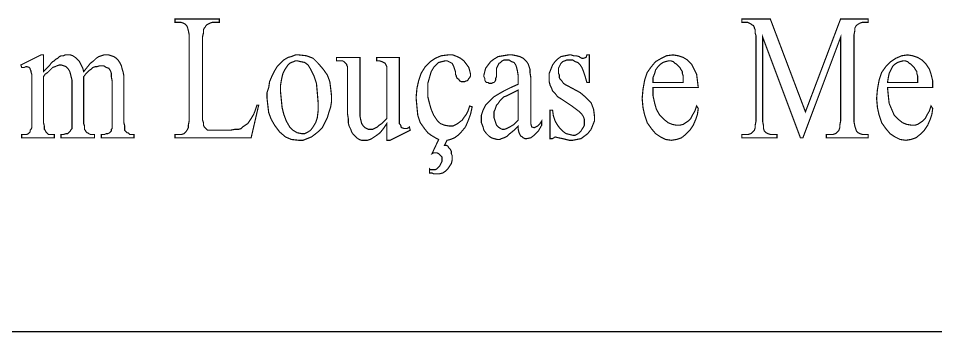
# Model space of a CAD drawing. Extents: x -6398 to -2198, y -3137 to 2803.
# Drawn here: x -5094.8 to -4763.6, y -2411.7 to -2298.6 of the extents above; entities that cross this region are included whole.
import ezdxf

# ---------------------------------------------------------------- set-up
doc = ezdxf.new("R2010")
doc.units = 0
doc.header["$LTSCALE"] = 45
doc.header["$MEASUREMENT"] = 0
doc.layers.add('FINA', color=7, linetype='CONTINUOUS')

msp = doc.modelspace()

# ---------------------------------------------------------------- linework, layer by layer
at = {"layer": 'FINA'}
msp.add_line((-6042.344, -2411.75), (-2298.344, -2411.75), dxfattribs=at)
at = {"layer": 'FINA', "const_width": 0.42}
for points in [[(-5008.663, -2329.936), (-5009.268, -2331.75), (-5009.873, -2333.262), (-5010.78, -2334.773), (-5011.384, -2335.681), (-5011.989, -2336.587), (-5012.896, -2337.192), (-5013.803, -2337.797), (-5014.407, -2338.402), (-5015.315, -2338.704), (-5016.826, -2338.704), (-5018.338, -2339.006), (-5020.152, -2339.006), (-5022.873, -2339.006), (-5024.384, -2339.006), (-5025.594, -2339.006), (-5026.501, -2339.006), (-5026.803, -2338.704), (-5027.71, -2337.797), (-5028.012, -2337.192), (-5028.012, -2336.285), (-5028.315, -2335.378), (-5028.315, -2334.169), (-5028.315, -2306.96), (-5028.315, -2305.146), (-5028.012, -2303.937), (-5028.012, -2302.727), (-5027.71, -2302.123), (-5027.408, -2301.82), (-5027.105, -2301.216), (-5026.803, -2300.913), (-5026.198, -2300.611), (-5025.594, -2300.309), (-5024.687, -2300.006), (-5023.477, -2300.006), (-5022.268, -2300.006), (-5022.268, -2298.797), (-5038.291, -2298.797), (-5038.291, -2300.006), (-5037.082, -2300.006), (-5036.175, -2300.006), (-5035.268, -2300.309), (-5034.664, -2300.611), (-5034.059, -2301.216), (-5033.756, -2301.82), (-5033.454, -2303.029), (-5033.152, -2304.541), (-5033.152, -2306.355), (-5033.152, -2334.169), (-5033.152, -2335.681), (-5033.454, -2337.192), (-5033.454, -2338.099), (-5033.756, -2338.704), (-5034.361, -2339.611), (-5034.966, -2340.215), (-5035.873, -2340.517), (-5037.082, -2340.517), (-5038.291, -2340.517), (-5038.291, -2341.727), (-5010.78, -2341.727), (-5008.059, -2329.936), (-5008.663, -2329.936)], [(-4812.455, -2341.727), (-4811.548, -2341.727), (-4797.944, -2305.448), (-4797.944, -2334.169), (-4797.944, -2335.681), (-4798.246, -2337.192), (-4798.246, -2338.099), (-4798.548, -2339.006), (-4799.153, -2339.611), (-4799.757, -2340.215), (-4800.664, -2340.517), (-4801.874, -2340.517), (-4803.083, -2340.517), (-4803.083, -2341.727), (-4787.967, -2341.727), (-4787.967, -2340.517), (-4789.176, -2340.517), (-4790.083, -2340.517), (-4790.99, -2340.215), (-4791.595, -2339.913), (-4792.199, -2339.308), (-4792.501, -2338.402), (-4792.804, -2337.494), (-4793.107, -2335.983), (-4793.107, -2334.169), (-4793.107, -2306.355), (-4793.107, -2304.541), (-4792.804, -2303.029), (-4792.804, -2302.123), (-4792.501, -2301.518), (-4791.897, -2300.913), (-4790.99, -2300.309), (-4790.083, -2300.006), (-4789.176, -2300.006), (-4787.967, -2300.006), (-4787.967, -2298.797), (-4797.944, -2298.797), (-4810.641, -2332.355), (-4823.339, -2298.797), (-4833.618, -2298.797), (-4833.618, -2300.006), (-4832.409, -2300.006), (-4831.502, -2300.006), (-4830.897, -2300.309), (-4830.292, -2300.611), (-4829.99, -2300.913), (-4829.385, -2301.216), (-4829.083, -2301.82), (-4829.083, -2302.123), (-4828.781, -2302.727), (-4828.781, -2303.937), (-4828.479, -2304.843), (-4828.479, -2306.355), (-4828.479, -2334.169), (-4828.479, -2335.681), (-4828.781, -2337.192), (-4828.781, -2338.099), (-4829.083, -2339.006), (-4829.687, -2339.611), (-4830.292, -2340.215), (-4831.199, -2340.517), (-4832.106, -2340.517), (-4833.618, -2340.517), (-4833.618, -2341.727), (-4820.92, -2341.727), (-4820.92, -2340.517), (-4822.432, -2340.517), (-4823.339, -2340.517), (-4824.246, -2340.215), (-4824.85, -2339.913), (-4825.455, -2339.308), (-4825.757, -2338.402), (-4825.757, -2337.494), (-4826.06, -2335.983), (-4826.06, -2334.169), (-4826.06, -2305.448), (-4812.455, -2341.727)], [(-5085.756, -2317.843), (-5085.756, -2311.797), (-5086.663, -2311.797), (-5093.919, -2315.424), (-5093.616, -2316.332), (-5093.011, -2316.332), (-5092.709, -2316.332), (-5092.105, -2316.029), (-5091.803, -2316.029), (-5090.896, -2316.332), (-5090.593, -2316.634), (-5090.593, -2316.936), (-5090.291, -2317.541), (-5090.291, -2317.843), (-5089.988, -2318.75), (-5089.988, -2319.959), (-5089.988, -2321.774), (-5089.988, -2323.89), (-5089.988, -2335.076), (-5089.988, -2336.285), (-5089.988, -2337.494), (-5089.988, -2338.099), (-5090.291, -2338.704), (-5090.593, -2339.006), (-5090.593, -2339.611), (-5090.896, -2339.913), (-5091.198, -2340.215), (-5091.803, -2340.517), (-5092.105, -2340.517), (-5092.709, -2340.517), (-5093.616, -2340.517), (-5093.616, -2341.727), (-5081.826, -2341.727), (-5081.826, -2340.517), (-5082.733, -2340.517), (-5083.337, -2340.517), (-5083.942, -2340.517), (-5084.244, -2340.215), (-5084.547, -2339.913), (-5084.849, -2339.611), (-5085.151, -2339.006), (-5085.454, -2338.704), (-5085.454, -2338.402), (-5085.454, -2337.494), (-5085.756, -2336.285), (-5085.756, -2335.076), (-5085.756, -2319.657), (-5085.151, -2318.75), (-5084.244, -2318.146), (-5083.337, -2317.239), (-5082.431, -2316.332), (-5081.524, -2316.029), (-5080.919, -2315.727), (-5080.012, -2315.424), (-5079.407, -2315.424), (-5078.5, -2315.727), (-5077.593, -2316.029), (-5076.989, -2316.634), (-5076.384, -2317.541), (-5076.082, -2318.448), (-5075.779, -2319.657), (-5075.477, -2320.867), (-5075.477, -2322.68), (-5075.477, -2335.076), (-5075.477, -2336.285), (-5075.477, -2337.192), (-5075.477, -2337.797), (-5075.477, -2338.402), (-5075.779, -2338.704), (-5076.082, -2339.308), (-5076.384, -2339.611), (-5076.687, -2339.913), (-5076.989, -2340.215), (-5077.593, -2340.215), (-5078.5, -2340.517), (-5079.407, -2340.517), (-5079.407, -2341.727), (-5067.314, -2341.727), (-5067.314, -2340.517), (-5068.221, -2340.517), (-5068.826, -2340.517), (-5069.431, -2340.215), (-5069.733, -2339.913), (-5070.035, -2339.913), (-5070.338, -2339.611), (-5070.64, -2339.006), (-5070.942, -2338.704), (-5070.942, -2338.402), (-5070.942, -2337.494), (-5071.244, -2336.587), (-5071.244, -2335.076), (-5071.244, -2321.169), (-5071.244, -2319.959), (-5071.244, -2319.657), (-5070.338, -2318.448), (-5069.431, -2317.541), (-5068.524, -2316.936), (-5067.919, -2316.332), (-5067.012, -2316.029), (-5066.407, -2316.029), (-5065.5, -2315.727), (-5064.896, -2315.727), (-5063.989, -2315.727), (-5063.082, -2316.332), (-5062.175, -2316.634), (-5061.57, -2317.541), (-5061.268, -2318.448), (-5061.268, -2319.657), (-5060.966, -2321.169), (-5060.966, -2322.68), (-5060.966, -2335.076), (-5060.966, -2336.285), (-5060.966, -2337.192), (-5060.966, -2337.797), (-5060.966, -2338.402), (-5061.268, -2338.704), (-5061.268, -2339.308), (-5061.57, -2339.611), (-5061.873, -2339.913), (-5062.477, -2340.215), (-5063.082, -2340.215), (-5063.686, -2340.517), (-5064.291, -2340.517), (-5064.896, -2340.517), (-5064.896, -2341.727), (-5053.105, -2341.727), (-5053.105, -2340.517), (-5054.012, -2340.517), (-5054.617, -2340.517), (-5054.919, -2340.215), (-5055.221, -2339.913), (-5055.524, -2339.913), (-5055.826, -2339.611), (-5056.128, -2339.308), (-5056.431, -2339.006), (-5056.431, -2338.402), (-5056.431, -2337.494), (-5056.733, -2336.285), (-5056.733, -2335.076), (-5056.733, -2322.68), (-5056.733, -2320.867), (-5056.733, -2319.355), (-5057.036, -2317.843), (-5057.338, -2316.936), (-5057.64, -2315.727), (-5058.244, -2314.518), (-5058.849, -2313.611), (-5059.454, -2313.006), (-5060.361, -2312.401), (-5061.268, -2312.099), (-5062.175, -2311.797), (-5063.082, -2311.797), (-5063.989, -2311.797), (-5064.896, -2312.099), (-5065.803, -2312.401), (-5066.709, -2313.006), (-5067.617, -2313.913), (-5068.826, -2314.82), (-5070.035, -2316.332), (-5071.244, -2317.843), (-5071.547, -2316.634), (-5072.152, -2315.424), (-5072.756, -2314.216), (-5073.663, -2313.309), (-5074.268, -2312.704), (-5075.175, -2312.099), (-5076.082, -2311.797), (-5077.291, -2311.797), (-5077.896, -2311.797), (-5078.5, -2312.099), (-5079.407, -2312.099), (-5080.012, -2312.401), (-5080.616, -2313.006), (-5081.221, -2313.309), (-5081.826, -2313.913), (-5082.431, -2314.216), (-5083.035, -2314.82), (-5083.64, -2315.727), (-5084.547, -2316.634), (-5085.756, -2317.843)], [(-4993.547, -2311.797), (-4994.756, -2311.797), (-4996.268, -2312.401), (-4997.477, -2312.704), (-4998.989, -2313.611), (-5000.199, -2314.82), (-5001.408, -2316.029), (-5002.314, -2317.541), (-5003.222, -2319.355), (-5004.128, -2321.471), (-5004.431, -2323.587), (-5005.036, -2325.401), (-5005.036, -2327.517), (-5004.733, -2330.239), (-5004.431, -2332.657), (-5003.524, -2335.076), (-5002.314, -2337.192), (-5000.501, -2339.611), (-4998.384, -2341.425), (-4996.268, -2342.331), (-4993.547, -2342.634), (-4992.036, -2342.634), (-4990.524, -2342.029), (-4989.012, -2341.425), (-4987.804, -2340.517), (-4986.292, -2339.308), (-4985.082, -2338.099), (-4984.175, -2336.285), (-4983.269, -2334.471), (-4982.664, -2332.355), (-4982.059, -2330.541), (-4981.757, -2328.727), (-4981.757, -2326.611), (-4982.059, -2323.89), (-4982.361, -2321.471), (-4983.269, -2319.053), (-4984.78, -2316.936), (-4986.594, -2314.82), (-4988.408, -2313.006), (-4990.826, -2312.099), (-4993.547, -2311.797)], [(-4940.036, -2342.634), (-4938.827, -2342.331), (-4937.315, -2341.727), (-4936.106, -2340.82), (-4934.896, -2339.611), (-4933.384, -2337.797), (-4932.478, -2335.681), (-4931.571, -2333.262), (-4930.966, -2330.541), (-4931.873, -2330.239), (-4932.478, -2332.053), (-4933.082, -2333.262), (-4933.989, -2334.471), (-4934.594, -2335.378), (-4935.804, -2336.285), (-4936.711, -2336.89), (-4937.919, -2337.494), (-4939.129, -2337.494), (-4940.943, -2337.192), (-4942.454, -2336.587), (-4943.664, -2335.378), (-4944.873, -2333.564), (-4945.78, -2331.448), (-4946.385, -2329.332), (-4946.989, -2326.913), (-4946.989, -2324.494), (-4946.989, -2322.076), (-4946.385, -2319.959), (-4945.78, -2317.843), (-4944.873, -2316.332), (-4943.966, -2315.424), (-4943.059, -2314.518), (-4941.85, -2314.216), (-4940.641, -2313.913), (-4940.036, -2313.913), (-4939.431, -2314.216), (-4938.827, -2314.518), (-4938.222, -2314.82), (-4937.919, -2315.424), (-4937.617, -2316.029), (-4937.315, -2316.936), (-4937.013, -2317.843), (-4937.013, -2318.75), (-4936.711, -2319.355), (-4936.711, -2319.657), (-4936.408, -2320.262), (-4935.804, -2320.564), (-4935.501, -2321.169), (-4934.896, -2321.471), (-4933.989, -2321.471), (-4933.687, -2321.471), (-4933.082, -2321.169), (-4932.78, -2321.169), (-4932.478, -2320.867), (-4932.176, -2320.262), (-4931.873, -2319.959), (-4931.571, -2319.355), (-4931.571, -2318.75), (-4931.873, -2317.541), (-4932.176, -2316.332), (-4933.082, -2315.122), (-4933.989, -2313.913), (-4935.199, -2313.006), (-4936.408, -2312.401), (-4937.919, -2311.797), (-4939.733, -2311.797), (-4942.152, -2312.099), (-4944.268, -2313.006), (-4946.082, -2314.216), (-4947.896, -2316.029), (-4949.408, -2318.448), (-4950.315, -2321.169), (-4950.919, -2323.89), (-4951.222, -2327.215), (-4950.919, -2330.541), (-4950.617, -2333.564), (-4949.71, -2336.285), (-4948.199, -2338.402), (-4946.989, -2339.913), (-4945.78, -2340.82), (-4944.268, -2341.727), (-4943.059, -2342.331), (-4945.478, -2347.471), (-4944.873, -2347.169), (-4944.268, -2347.169), (-4943.966, -2347.169), (-4943.664, -2347.169), (-4943.059, -2347.471), (-4942.756, -2347.774), (-4942.454, -2348.076), (-4942.152, -2348.378), (-4941.85, -2348.681), (-4941.85, -2349.285), (-4941.85, -2349.587), (-4941.85, -2350.192), (-4942.152, -2350.797), (-4942.454, -2351.402), (-4942.756, -2352.006), (-4943.361, -2352.611), (-4943.664, -2352.913), (-4944.268, -2353.215), (-4944.873, -2353.215), (-4945.175, -2353.215), (-4945.478, -2353.215), (-4946.082, -2353.215), (-4946.385, -2352.913), (-4946.385, -2354.424), (-4945.478, -2354.424), (-4944.873, -2354.727), (-4944.571, -2354.727), (-4943.966, -2354.727), (-4942.756, -2354.727), (-4941.548, -2354.424), (-4940.641, -2353.82), (-4939.733, -2352.913), (-4939.129, -2352.006), (-4938.524, -2351.099), (-4938.222, -2349.89), (-4938.222, -2348.681), (-4938.222, -2348.076), (-4938.524, -2347.471), (-4938.524, -2346.564), (-4938.827, -2345.959), (-4939.431, -2345.354), (-4939.733, -2344.75), (-4940.338, -2344.448), (-4940.943, -2344.448), (-4940.036, -2342.634)], [(-4914.339, -2337.494), (-4914.339, -2338.704), (-4914.036, -2339.913), (-4913.734, -2340.517), (-4913.431, -2341.122), (-4912.827, -2341.425), (-4912.524, -2341.727), (-4911.92, -2342.029), (-4911.315, -2342.029), (-4909.804, -2341.727), (-4908.594, -2340.82), (-4907.083, -2339.308), (-4905.873, -2337.192), (-4905.873, -2335.681), (-4906.478, -2336.587), (-4907.083, -2337.192), (-4907.385, -2337.494), (-4907.989, -2337.797), (-4908.594, -2338.099), (-4909.501, -2337.797), (-4909.804, -2336.587), (-4909.804, -2335.983), (-4909.804, -2334.773), (-4909.804, -2333.262), (-4909.804, -2331.448), (-4909.804, -2321.774), (-4909.804, -2319.959), (-4910.106, -2318.146), (-4910.106, -2316.936), (-4910.408, -2316.029), (-4910.71, -2315.122), (-4911.315, -2314.216), (-4911.92, -2313.611), (-4912.524, -2313.006), (-4913.734, -2312.401), (-4914.943, -2312.099), (-4916.454, -2311.797), (-4917.966, -2311.797), (-4919.78, -2312.099), (-4921.594, -2312.401), (-4923.106, -2313.309), (-4924.315, -2314.216), (-4925.222, -2315.424), (-4926.129, -2316.634), (-4926.432, -2317.843), (-4926.734, -2319.053), (-4926.734, -2319.657), (-4926.432, -2320.262), (-4926.432, -2320.867), (-4926.129, -2321.471), (-4925.827, -2321.774), (-4925.222, -2321.774), (-4924.92, -2322.076), (-4924.315, -2322.076), (-4924.013, -2322.076), (-4923.408, -2321.774), (-4923.106, -2321.774), (-4922.803, -2321.471), (-4922.501, -2320.867), (-4922.501, -2320.262), (-4922.199, -2319.657), (-4922.199, -2319.053), (-4922.199, -2317.239), (-4922.199, -2316.634), (-4921.897, -2316.029), (-4921.594, -2315.424), (-4921.292, -2314.82), (-4920.687, -2314.518), (-4920.083, -2313.913), (-4919.478, -2313.611), (-4918.571, -2313.611), (-4917.664, -2313.611), (-4916.757, -2314.216), (-4915.85, -2314.518), (-4915.245, -2315.424), (-4914.943, -2316.332), (-4914.641, -2317.541), (-4914.339, -2319.355), (-4914.339, -2321.169), (-4914.339, -2322.378), (-4917.059, -2323.587), (-4919.478, -2324.797), (-4921.594, -2326.006), (-4923.106, -2326.913), (-4924.315, -2328.122), (-4925.222, -2329.029), (-4926.129, -2329.936), (-4926.734, -2331.146), (-4927.036, -2331.75), (-4927.338, -2332.657), (-4927.641, -2333.564), (-4927.641, -2334.773), (-4927.641, -2336.285), (-4927.036, -2337.797), (-4926.734, -2339.006), (-4925.827, -2340.215), (-4924.92, -2341.122), (-4924.013, -2341.727), (-4923.106, -2342.029), (-4921.897, -2342.331), (-4920.989, -2342.331), (-4920.385, -2342.029), (-4919.478, -2341.727), (-4918.874, -2341.425), (-4918.269, -2341.122), (-4917.362, -2340.215), (-4915.85, -2339.006), (-4914.339, -2337.494)], [(-4888.641, -2311.797), (-4889.548, -2311.797), (-4889.85, -2312.704), (-4890.757, -2313.006), (-4891.059, -2313.006), (-4891.362, -2313.006), (-4891.967, -2312.704), (-4892.269, -2312.401), (-4893.478, -2312.099), (-4894.385, -2312.099), (-4895.292, -2311.797), (-4895.896, -2311.797), (-4897.408, -2312.099), (-4898.919, -2312.401), (-4900.129, -2313.309), (-4901.036, -2314.216), (-4901.943, -2315.424), (-4902.548, -2316.936), (-4903.152, -2318.448), (-4903.152, -2320.262), (-4903.152, -2321.471), (-4902.85, -2322.68), (-4902.246, -2323.89), (-4901.943, -2324.797), (-4901.036, -2325.704), (-4900.129, -2326.913), (-4898.617, -2327.82), (-4896.804, -2329.029), (-4894.99, -2330.239), (-4893.78, -2331.146), (-4892.571, -2332.053), (-4891.967, -2332.657), (-4891.362, -2333.262), (-4890.757, -2334.169), (-4890.455, -2335.076), (-4890.455, -2336.285), (-4890.455, -2337.192), (-4890.757, -2337.797), (-4891.362, -2338.704), (-4891.664, -2339.308), (-4892.269, -2339.913), (-4893.176, -2340.517), (-4893.78, -2340.82), (-4894.687, -2340.82), (-4895.896, -2340.517), (-4897.106, -2340.215), (-4898.315, -2339.308), (-4899.222, -2338.402), (-4900.129, -2337.192), (-4901.036, -2335.681), (-4901.641, -2333.867), (-4901.943, -2331.75), (-4902.85, -2331.75), (-4902.85, -2342.029), (-4901.943, -2342.029), (-4901.036, -2341.425), (-4899.827, -2341.727), (-4898.315, -2342.029), (-4897.106, -2342.331), (-4895.896, -2342.634), (-4894.687, -2342.634), (-4893.176, -2342.331), (-4891.664, -2342.029), (-4890.455, -2341.122), (-4889.246, -2340.215), (-4888.036, -2338.704), (-4887.432, -2337.192), (-4886.827, -2335.681), (-4886.827, -2333.867), (-4887.129, -2331.448), (-4888.036, -2329.029), (-4889.85, -2327.215), (-4891.967, -2325.401), (-4895.896, -2323.285), (-4897.106, -2322.68), (-4898.013, -2322.076), (-4898.617, -2321.169), (-4899.222, -2320.564), (-4899.525, -2319.959), (-4899.525, -2319.053), (-4899.827, -2318.448), (-4899.827, -2317.541), (-4899.827, -2316.634), (-4899.525, -2316.029), (-4899.222, -2315.424), (-4898.919, -2314.82), (-4898.315, -2314.216), (-4897.408, -2313.913), (-4896.804, -2313.611), (-4895.896, -2313.611), (-4894.687, -2313.611), (-4893.78, -2314.216), (-4892.873, -2314.518), (-4891.967, -2315.424), (-4891.362, -2316.332), (-4890.757, -2317.843), (-4890.152, -2319.657), (-4889.548, -2321.774), (-4888.641, -2321.774), (-4888.641, -2311.797)], [(-4865.664, -2323.587), (-4849.339, -2323.587), (-4849.641, -2321.169), (-4849.944, -2318.75), (-4850.85, -2316.936), (-4851.757, -2315.122), (-4853.269, -2313.611), (-4854.781, -2312.704), (-4856.594, -2312.099), (-4858.408, -2311.797), (-4860.827, -2312.099), (-4862.641, -2313.006), (-4864.757, -2314.216), (-4866.269, -2316.029), (-4867.781, -2318.146), (-4868.687, -2320.867), (-4869.292, -2324.192), (-4869.594, -2327.517), (-4869.292, -2330.844), (-4868.687, -2333.564), (-4867.781, -2336.285), (-4866.269, -2338.402), (-4864.757, -2340.215), (-4862.943, -2341.425), (-4861.129, -2342.331), (-4859.013, -2342.634), (-4857.199, -2342.331), (-4855.385, -2341.727), (-4853.873, -2340.517), (-4852.362, -2339.006), (-4851.153, -2337.192), (-4850.246, -2335.076), (-4849.641, -2333.262), (-4849.339, -2331.146), (-4849.944, -2330.239), (-4850.548, -2332.053), (-4851.455, -2333.564), (-4852.059, -2334.773), (-4852.967, -2335.681), (-4853.873, -2336.285), (-4854.781, -2336.89), (-4855.99, -2337.192), (-4857.199, -2337.192), (-4858.711, -2336.89), (-4860.222, -2336.285), (-4861.734, -2335.076), (-4863.246, -2333.564), (-4864.455, -2331.448), (-4865.06, -2329.332), (-4865.664, -2326.611), (-4865.664, -2323.587)], [(-4781.014, -2323.587), (-4764.688, -2323.587), (-4764.688, -2321.169), (-4765.292, -2318.75), (-4765.897, -2316.936), (-4767.107, -2315.122), (-4768.618, -2313.611), (-4770.13, -2312.704), (-4771.944, -2312.099), (-4773.757, -2311.797), (-4775.874, -2312.099), (-4777.99, -2313.006), (-4779.804, -2314.216), (-4781.618, -2316.029), (-4783.129, -2318.146), (-4784.037, -2320.867), (-4784.641, -2324.192), (-4784.944, -2327.517), (-4784.641, -2330.844), (-4784.037, -2333.564), (-4783.129, -2336.285), (-4781.618, -2338.402), (-4780.106, -2340.215), (-4778.292, -2341.425), (-4776.479, -2342.331), (-4774.362, -2342.634), (-4772.548, -2342.331), (-4770.734, -2341.727), (-4769.223, -2340.517), (-4767.711, -2339.006), (-4766.502, -2337.192), (-4765.595, -2335.076), (-4764.99, -2333.262), (-4764.688, -2331.146), (-4765.292, -2330.239), (-4765.897, -2332.053), (-4766.804, -2333.564), (-4767.409, -2334.773), (-4768.316, -2335.681), (-4769.223, -2336.285), (-4770.13, -2336.89), (-4771.037, -2337.192), (-4772.246, -2337.192), (-4774.06, -2336.89), (-4775.572, -2336.285), (-4777.083, -2335.076), (-4778.595, -2333.564), (-4779.502, -2331.448), (-4780.409, -2329.332), (-4780.711, -2326.611), (-4781.014, -2323.587)], [(-4994.152, -2313.913), (-4992.943, -2314.216), (-4991.431, -2314.518), (-4990.222, -2315.424), (-4989.314, -2316.936), (-4988.106, -2319.355), (-4987.198, -2322.076), (-4986.896, -2325.401), (-4986.594, -2329.029), (-4986.594, -2332.053), (-4986.896, -2334.471), (-4987.501, -2336.285), (-4988.408, -2337.797), (-4989.314, -2339.006), (-4990.222, -2339.611), (-4991.431, -2340.215), (-4992.64, -2340.215), (-4994.152, -2339.913), (-4995.664, -2339.006), (-4996.873, -2337.797), (-4998.082, -2335.681), (-4998.989, -2333.262), (-4999.594, -2330.844), (-4999.896, -2327.82), (-5000.199, -2324.797), (-5000.199, -2322.983), (-4999.896, -2321.169), (-4999.594, -2319.657), (-4999.291, -2318.448), (-4998.687, -2317.239), (-4998.082, -2316.332), (-4997.477, -2315.424), (-4996.873, -2314.82), (-4996.268, -2314.518), (-4995.361, -2314.216), (-4994.756, -2313.913), (-4994.152, -2313.913)], [(-4957.268, -2312.704), (-4965.431, -2312.704), (-4965.431, -2313.913), (-4964.524, -2313.913), (-4963.617, -2314.216), (-4963.012, -2314.518), (-4962.408, -2314.82), (-4962.106, -2315.424), (-4961.803, -2316.029), (-4961.803, -2316.936), (-4961.803, -2318.146), (-4961.803, -2334.773), (-4962.71, -2335.681), (-4963.617, -2336.587), (-4964.524, -2337.192), (-4965.129, -2337.797), (-4965.734, -2338.099), (-4966.338, -2338.402), (-4966.943, -2338.704), (-4967.547, -2338.704), (-4968.454, -2338.704), (-4969.059, -2338.402), (-4969.664, -2338.099), (-4970.269, -2337.494), (-4970.873, -2336.587), (-4971.176, -2335.378), (-4971.478, -2333.867), (-4971.478, -2332.053), (-4971.478, -2312.704), (-4979.943, -2312.704), (-4979.943, -2313.913), (-4979.036, -2313.913), (-4978.431, -2313.913), (-4977.826, -2313.913), (-4977.222, -2314.216), (-4976.919, -2314.518), (-4976.617, -2314.82), (-4976.315, -2315.122), (-4976.315, -2315.424), (-4976.012, -2316.029), (-4976.012, -2316.634), (-4976.012, -2317.239), (-4976.012, -2318.146), (-4976.012, -2331.146), (-4976.012, -2332.959), (-4975.71, -2334.773), (-4975.71, -2336.285), (-4975.408, -2337.494), (-4974.803, -2338.704), (-4974.501, -2339.611), (-4973.896, -2340.517), (-4973.292, -2341.122), (-4972.687, -2341.727), (-4971.78, -2342.331), (-4970.873, -2342.634), (-4969.664, -2342.634), (-4968.757, -2342.634), (-4967.849, -2342.331), (-4967.245, -2342.029), (-4966.338, -2341.425), (-4965.431, -2340.82), (-4964.222, -2339.913), (-4963.012, -2338.402), (-4961.803, -2336.587), (-4961.803, -2342.634), (-4960.594, -2342.634), (-4953.339, -2339.006), (-4953.641, -2337.797), (-4953.943, -2338.099), (-4954.547, -2338.402), (-4954.85, -2338.402), (-4955.454, -2338.402), (-4956.362, -2338.099), (-4956.664, -2337.797), (-4956.664, -2337.494), (-4956.966, -2336.89), (-4957.268, -2336.587), (-4957.268, -2335.681), (-4957.268, -2334.471), (-4957.268, -2332.657), (-4957.268, -2330.239), (-4957.268, -2312.704)], [(-4865.664, -2321.774), (-4865.664, -2319.959), (-4865.06, -2318.448), (-4864.757, -2317.239), (-4863.85, -2316.029), (-4862.943, -2315.122), (-4862.036, -2314.518), (-4861.129, -2314.216), (-4859.92, -2313.913), (-4859.315, -2313.913), (-4858.408, -2314.216), (-4857.804, -2314.82), (-4857.199, -2315.122), (-4856.594, -2315.727), (-4855.99, -2316.332), (-4855.688, -2316.936), (-4855.083, -2317.843), (-4855.083, -2318.448), (-4854.781, -2319.355), (-4854.781, -2320.564), (-4854.781, -2321.774), (-4865.664, -2321.774)], [(-4781.014, -2321.774), (-4780.711, -2319.959), (-4780.409, -2318.448), (-4779.804, -2317.239), (-4779.2, -2316.029), (-4778.292, -2315.122), (-4777.386, -2314.518), (-4776.479, -2314.216), (-4775.269, -2313.913), (-4774.665, -2313.913), (-4773.757, -2314.216), (-4773.153, -2314.82), (-4772.548, -2315.122), (-4771.944, -2315.727), (-4771.339, -2316.332), (-4771.037, -2316.936), (-4770.432, -2317.843), (-4770.432, -2318.448), (-4770.13, -2319.355), (-4770.13, -2320.564), (-4770.13, -2321.774), (-4781.014, -2321.774)], [(-4914.339, -2335.378), (-4915.85, -2336.89), (-4917.362, -2337.797), (-4918.571, -2338.402), (-4919.478, -2338.704), (-4920.083, -2338.704), (-4920.687, -2338.402), (-4921.594, -2337.797), (-4922.199, -2337.192), (-4922.501, -2336.285), (-4922.803, -2335.378), (-4923.106, -2334.471), (-4923.106, -2333.262), (-4923.106, -2332.355), (-4922.803, -2331.75), (-4922.501, -2330.844), (-4922.199, -2329.936), (-4921.594, -2329.332), (-4920.989, -2328.424), (-4920.385, -2327.82), (-4919.478, -2326.913), (-4918.571, -2326.611), (-4917.362, -2326.006), (-4916.152, -2325.401), (-4914.339, -2324.494), (-4914.339, -2335.378)]]:
    msp.add_lwpolyline(points, dxfattribs=at)

doc.saveas('drawing.dxf')
